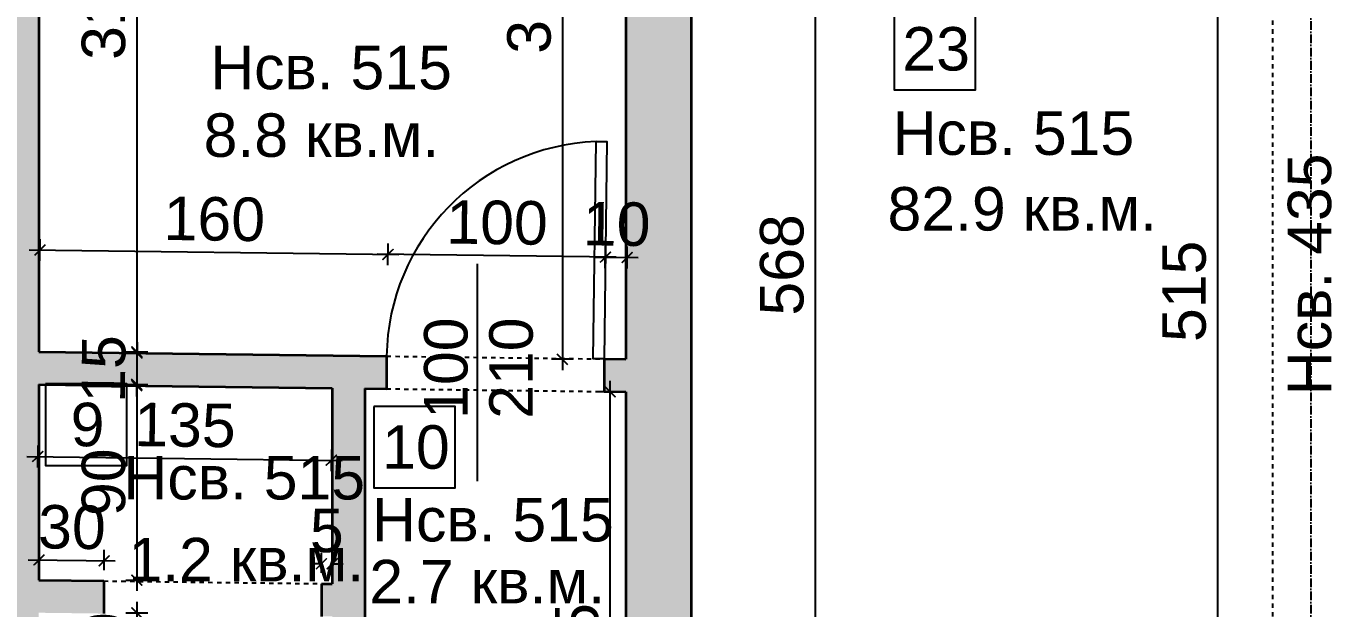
# Model space of a CAD drawing. Header units: inches. Extents: x -72385 to 39588, y -6525 to 66685.
# Drawn here: x -45946 to -45349, y 16566 to 16834 of the extents above; entities that cross this region are included whole.
import ezdxf

# ---------------------------------------------------------------- set-up
doc = ezdxf.new("R2010")
doc.units = ezdxf.units.IN
doc.header["$MEASUREMENT"] = 0
doc.linetypes.add('DashDot', pattern=[0.6, 0.4, -0.1, 0, -0.1])
doc.linetypes.add('Hidden', pattern=[0.4, 0.2, -0.2])
for name, color, linetype, lineweight in [('Врати', 251, 'Continuous', 25), ('Надписи Hсв', 252, 'Continuous', 25), ('Надписи врати', 252, 'Continuous', 25), ('Надписи коти вътрешни', 252, 'Continuous', 25), ('Надписи номера на пом.', 252, 'Continuous', 25), ('Надписи площ', 252, 'Continuous', 25), ('Оси', 252, 'DashDot', 25), ('Пунктир', 253, 'Hidden', 25), ('Разрезни линии', 7, 'Continuous', 35), ('Щрих стени', 254, 'Continuous', 25)]:
    doc.layers.add(name, color=color, linetype=linetype, lineweight=lineweight)
doc.styles.add('Arial Regular', font='arial.ttf')
doc.styles.get("Standard").update_dxf_attribs({"font": 'arial.ttf'})
doc.dimstyles.new('Annotative', dxfattribs={"dimscale": 0, "dimtxt": 20, "dimasz": 5, "dimexe": 5, "dimexo": 5, "dimgap": 5, "dimtad": 1, "dimdec": 0, "dimzin": 0, "dimdsep": 46, "dimtxsty": 'Standard', "dimblk": 'ARCHTICK', "dimcen": 5, "dimdle": 5, "dimadec": 0, "dimazin": 0, "dimtfac": 1, "dimtdec": 0, "dimtofl": 0, "dimtmove": 0, "dimatfit": 3, "dimldrblk": 'ARCHTICK', "dimfxl": 5, "dimfxlon": 1, "dimtolj": 1, "dimtzin": 0, "dimarcsym": 1})

# ---------------------------------------------------------------- blocks, each defined once
blk = doc.blocks.new('_ArchTick')
at = {"color": 0, "linetype": 'ByBlock', "const_width": 0.15}
blk.add_lwpolyline([(-0.5, -0.5), (0.5, 0.5)], dxfattribs=at)
blk = doc.blocks.new('*D4470')
at = {"layer": 'Defpoints', "color": 0, "ltscale": 50, "transparency": 16777216}
for p in [(-45939.84, 16998.8), (-45939.84, 16683.77), (-45894.72, 16683.77)]:
    blk.add_point(p, dxfattribs=at)
at = {"layer": 'Надписи коти вътрешни', "color": 0, "lineweight": -2, "ltscale": 50, "transparency": 16777216}
for p, q in [((-45894.72, 17003.8), (-45894.72, 16678.77)), ((-45899.72, 16998.8), (-45889.72, 16998.8)), ((-45899.72, 16683.77), (-45889.72, 16683.77))]:
    blk.add_line(p, q, dxfattribs=at)
at = {"layer": 'Надписи коти вътрешни', "color": 0, "lineweight": -2, "ltscale": 50, "transparency": 16777216, "xscale": 5, "yscale": 5, "zscale": 5}
for p, rotation in [((-45894.72, 16998.8), 90), ((-45894.72, 16683.77), 270)]:
    blk.add_blockref('_ArchTick', p, dxfattribs=dict(at, rotation=rotation))
at = {"layer": 'Надписи коти вътрешни', "color": 0, "ltscale": 50, "transparency": 16777216, "insert": (-45909.94, 16841.28), "char_height": 20, "attachment_point": 5, "rotation": 90}
blk.add_mtext('\\A1;315', dxfattribs=at)
blk = doc.blocks.new('*D812')
at = {"layer": 'Defpoints', "color": 0, "ltscale": 50, "transparency": 16777216}
for p in [(-45669.84, 17007.86), (-45699.05, 16680.33), (-45669.84, 16680.33)]:
    blk.add_point(p, dxfattribs=at)
at = {"layer": 'Надписи коти вътрешни', "color": 0, "lineweight": -2, "ltscale": 50, "transparency": 16777216}
for p, q in [((-45699.05, 17012.86), (-45699.05, 16675.33)), ((-45694.05, 17007.86), (-45704.05, 17007.86)), ((-45694.05, 16680.33), (-45704.05, 16680.33))]:
    blk.add_line(p, q, dxfattribs=at)
at = {"layer": 'Надписи коти вътрешни', "color": 0, "lineweight": -2, "ltscale": 50, "transparency": 16777216, "xscale": 5, "yscale": 5, "zscale": 5}
for p, rotation in [((-45699.05, 17007.86), 90), ((-45699.05, 16680.33), 270)]:
    blk.add_blockref('_ArchTick', p, dxfattribs=dict(at, rotation=rotation))
at = {"layer": 'Надписи коти вътрешни', "color": 0, "ltscale": 50, "transparency": 16777216, "insert": (-45714.27, 16844.1), "char_height": 20, "attachment_point": 5, "rotation": 90}
blk.add_mtext('\\A1;328', dxfattribs=at)
blk = doc.blocks.new('*D4471')
at = {"layer": 'Defpoints', "color": 0, "ltscale": 50, "transparency": 16777216}
for p in [(-45779.24, 16728.52), (-45939.84, 16683.77), (-45779.84, 16681.73)]:
    blk.add_point(p, dxfattribs=at)
at = {"layer": 'Надписи коти вътрешни', "color": 0, "lineweight": -2, "ltscale": 50, "transparency": 16777216}
for p, q in [((-45939.31, 16725.56), (-45939.18, 16735.56)), ((-45779.31, 16723.53), (-45779.18, 16733.52)), ((-45944.24, 16730.63), (-45774.24, 16728.46))]:
    blk.add_line(p, q, dxfattribs=at)
at = {"layer": 'Надписи коти вътрешни', "color": 0, "lineweight": -2, "ltscale": 50, "transparency": 16777216, "xscale": 5, "yscale": 5, "zscale": 5}
for p, rotation in [((-45939.24, 16730.56), 179.2706286525462), ((-45779.24, 16728.52), 359.2706286525461)]:
    blk.add_blockref('_ArchTick', p, dxfattribs=dict(at, rotation=rotation))
at = {"layer": 'Надписи коти вътрешни', "color": 0, "ltscale": 50, "transparency": 16777216, "insert": (-45859.05, 16744.75), "char_height": 20, "attachment_point": 5, "rotation": 359.27063}
blk.add_mtext('\\A1;160', dxfattribs=at)
blk = doc.blocks.new('*D813')
at = {"layer": 'Defpoints', "color": 0, "ltscale": 50, "transparency": 16777216}
for p in [(-45779.24, 16728.52), (-45779.84, 16681.73), (-45679.84, 16680.46)]:
    blk.add_point(p, dxfattribs=at)
at = {"layer": 'Надписи коти вътрешни', "color": 0, "lineweight": -2, "ltscale": 50, "transparency": 16777216}
for p, q in [((-45779.31, 16723.53), (-45779.18, 16733.52)), ((-45679.31, 16722.25), (-45679.18, 16732.25)), ((-45674.24, 16727.19), (-45784.24, 16728.59))]:
    blk.add_line(p, q, dxfattribs=at)
at = {"layer": 'Надписи коти вътрешни', "color": 0, "lineweight": -2, "ltscale": 50, "transparency": 16777216, "xscale": 5, "yscale": 5, "zscale": 5}
for p, rotation in [((-45779.24, 16728.52), 179.2706286522878), ((-45679.24, 16727.25), 359.2706286522878)]:
    blk.add_blockref('_ArchTick', p, dxfattribs=dict(at, rotation=rotation))
at = {"layer": 'Надписи коти вътрешни', "color": 0, "ltscale": 50, "transparency": 16777216, "insert": (-45729.05, 16743.1), "char_height": 20, "attachment_point": 5, "rotation": 359.27063}
blk.add_mtext('\\A1;100', dxfattribs=at)
blk = doc.blocks.new('*D814')
at = {"layer": 'Defpoints', "color": 0, "ltscale": 50, "transparency": 16777216}
for p in [(-45669.24, 16727.12), (-45679.84, 16680.46), (-45669.84, 16680.33)]:
    blk.add_point(p, dxfattribs=at)
at = {"layer": 'Надписи коти вътрешни', "color": 0, "lineweight": -2, "ltscale": 50, "transparency": 16777216}
for p, q in [((-45679.31, 16722.25), (-45679.18, 16732.25)), ((-45669.31, 16722.12), (-45669.18, 16732.12)), ((-45684.24, 16727.32), (-45664.24, 16727.06))]:
    blk.add_line(p, q, dxfattribs=at)
at = {"layer": 'Надписи коти вътрешни', "color": 0, "lineweight": -2, "ltscale": 50, "transparency": 16777216, "xscale": 5, "yscale": 5, "zscale": 5}
for p, rotation in [((-45679.24, 16727.25), 179.2706286551305), ((-45669.24, 16727.12), 359.2706286551305)]:
    blk.add_blockref('_ArchTick', p, dxfattribs=dict(at, rotation=rotation))
at = {"layer": 'Надписи коти вътрешни', "color": 0, "ltscale": 50, "transparency": 16777216, "insert": (-45674.05, 16742.4), "char_height": 20, "attachment_point": 5, "rotation": 359.27063}
blk.add_mtext('\\A1;10', dxfattribs=at)
blk = doc.blocks.new('*D815')
at = {"layer": 'Defpoints', "color": 0, "ltscale": 50, "transparency": 16777216}
for p in [(-45939.84, 16668.77), (-45939.84, 16578.76), (-45894.72, 16578.76)]:
    blk.add_point(p, dxfattribs=at)
at = {"layer": 'Надписи коти вътрешни', "color": 0, "lineweight": -2, "ltscale": 50, "transparency": 16777216}
for p, q in [((-45894.72, 16673.77), (-45894.72, 16573.76)), ((-45899.72, 16668.77), (-45889.72, 16668.77)), ((-45899.72, 16578.76), (-45889.72, 16578.76))]:
    blk.add_line(p, q, dxfattribs=at)
at = {"layer": 'Надписи коти вътрешни', "color": 0, "lineweight": -2, "ltscale": 50, "transparency": 16777216, "xscale": 5, "yscale": 5, "zscale": 5}
for p, rotation in [((-45894.72, 16668.77), 90), ((-45894.72, 16578.76), 270)]:
    blk.add_blockref('_ArchTick', p, dxfattribs=dict(at, rotation=rotation))
at = {"layer": 'Надписи коти вътрешни', "color": 0, "ltscale": 50, "transparency": 16777216, "insert": (-45909.93, 16623.77), "char_height": 20, "attachment_point": 5, "rotation": 90}
blk.add_mtext('\\A1;90', dxfattribs=at)
blk = doc.blocks.new('*D4472')
at = {"layer": 'Defpoints', "color": 0, "ltscale": 50, "transparency": 16777216}
for p in [(-45909.72, 16587.63), (-45939.84, 16578.76), (-45909.84, 16578.38)]:
    blk.add_point(p, dxfattribs=at)
at = {"layer": 'Надписи коти вътрешни', "color": 0, "lineweight": -2, "ltscale": 50, "transparency": 16777216}
for p, q in [((-45944.72, 16588.07), (-45904.72, 16587.56)), ((-45939.77, 16583.76), (-45939.66, 16593.01)), ((-45909.77, 16583.38), (-45909.66, 16592.63))]:
    blk.add_line(p, q, dxfattribs=at)
at = {"layer": 'Надписи коти вътрешни', "color": 0, "lineweight": -2, "ltscale": 50, "transparency": 16777216, "xscale": 5, "yscale": 5, "zscale": 5}
for p, rotation in [((-45939.72, 16588.01), 179.2706286525466), ((-45909.72, 16587.63), 359.2706286525466)]:
    blk.add_blockref('_ArchTick', p, dxfattribs=dict(at, rotation=rotation))
at = {"layer": 'Надписи коти вътрешни', "color": 0, "ltscale": 50, "transparency": 16777216, "insert": (-45924.53, 16603.04), "char_height": 20, "attachment_point": 5, "rotation": 359.27063}
blk.add_mtext('\\A1;30', dxfattribs=at)
blk = doc.blocks.new('*D816')
at = {"layer": 'Defpoints', "color": 0, "ltscale": 50, "transparency": 16777216}
for p in [(-45809.84, 16586.28), (-45809.84, 16577.11), (-45804.84, 16577.04)]:
    blk.add_point(p, dxfattribs=at)
at = {"layer": 'Надписи коти вътрешни', "color": 0, "lineweight": -2, "ltscale": 50, "transparency": 16777216}
for p, q in [((-45809.84, 16582.11), (-45809.84, 16591.28)), ((-45804.84, 16582.04), (-45804.84, 16591.28)), ((-45809.84, 16586.28), (-45814.84, 16586.28)), ((-45804.84, 16586.28), (-45799.84, 16586.28))]:
    blk.add_line(p, q, dxfattribs=at)
at = {"layer": 'Надписи коти вътрешни', "color": 0, "lineweight": -2, "ltscale": 50, "transparency": 16777216, "xscale": 5, "yscale": 5, "zscale": 5}
blk.add_blockref('_ArchTick', (-45809.84, 16586.28), dxfattribs=at)
at = {"layer": 'Надписи коти вътрешни', "color": 0, "lineweight": -2, "ltscale": 50, "transparency": 16777216, "xscale": 5, "yscale": 5, "zscale": 5, "rotation": 180}
blk.add_blockref('_ArchTick', (-45804.84, 16586.28), dxfattribs=at)
at = {"layer": 'Надписи коти вътрешни', "color": 0, "ltscale": 50, "transparency": 16777216, "insert": (-45807.34, 16601.45), "char_height": 20, "attachment_point": 5}
blk.add_mtext('\\A1;5', dxfattribs=at)
blk = doc.blocks.new('*D4475')
at = {"layer": 'Defpoints', "color": 0, "ltscale": 50, "transparency": 16777216}
for p in [(-45939.84, 16563.76), (-45939.84, 16463.75), (-45894.72, 16463.75)]:
    blk.add_point(p, dxfattribs=at)
at = {"layer": 'Надписи коти вътрешни', "color": 0, "lineweight": -2, "ltscale": 50, "transparency": 16777216}
for p, q in [((-45894.72, 16568.76), (-45894.72, 16458.75)), ((-45899.72, 16563.76), (-45889.72, 16563.76)), ((-45899.72, 16463.75), (-45889.72, 16463.75))]:
    blk.add_line(p, q, dxfattribs=at)
at = {"layer": 'Надписи коти вътрешни', "color": 0, "lineweight": -2, "ltscale": 50, "transparency": 16777216, "xscale": 5, "yscale": 5, "zscale": 5}
for p, rotation in [((-45894.72, 16563.76), 90), ((-45894.72, 16463.75), 270)]:
    blk.add_blockref('_ArchTick', p, dxfattribs=dict(at, rotation=rotation))
at = {"layer": 'Надписи коти вътрешни', "color": 0, "ltscale": 50, "transparency": 16777216, "insert": (-45909.93, 16540.62), "char_height": 20, "attachment_point": 5, "rotation": 90}
blk.add_mtext('\\A1;100', dxfattribs=at)
blk = doc.blocks.new('*D821')
at = {"layer": 'Defpoints', "color": 0, "ltscale": 50, "transparency": 16777216}
for p in [(-45939.84, 16668.77), (-45804.84, 16667.05), (-45805.26, 16633.89)]:
    blk.add_point(p, dxfattribs=at)
at = {"layer": 'Надписи коти вътрешни', "color": 0, "lineweight": -2, "ltscale": 50, "transparency": 16777216}
for p, q in [((-45945.26, 16635.67), (-45800.26, 16633.82)), ((-45940.2, 16640.61), (-45940.32, 16630.61)), ((-45805.2, 16638.89), (-45805.32, 16628.89))]:
    blk.add_line(p, q, dxfattribs=at)
at = {"layer": 'Надписи коти вътрешни', "color": 0, "lineweight": -2, "ltscale": 50, "transparency": 16777216, "xscale": 5, "yscale": 5, "zscale": 5}
for p, rotation in [((-45940.26, 16635.61), 179.2706286525417), ((-45805.26, 16633.89), 359.2706286525417)]:
    blk.add_blockref('_ArchTick', p, dxfattribs=dict(at, rotation=rotation))
at = {"layer": 'Надписи коти вътрешни', "color": 0, "ltscale": 50, "transparency": 16777216, "insert": (-45872.57, 16649.96), "char_height": 20, "attachment_point": 5, "rotation": 359.27063}
blk.add_mtext('\\A1;135', dxfattribs=at)
blk = doc.blocks.new('*D8226')
at = {"layer": 'Defpoints', "color": 0, "ltscale": 50, "transparency": 16777216}
for p in [(-45677.06, 16665.33), (-45669.84, 16665.33), (-45669.84, 16440.31)]:
    blk.add_point(p, dxfattribs=at)
at = {"layer": 'Надписи коти вътрешни', "color": 0, "lineweight": -2, "ltscale": 50, "transparency": 16777216}
for p, q in [((-45674.84, 16665.33), (-45682.06, 16665.33)), ((-45677.06, 16435.31), (-45677.06, 16670.33)), ((-45674.84, 16440.31), (-45682.06, 16440.31))]:
    blk.add_line(p, q, dxfattribs=at)
at = {"layer": 'Надписи коти вътрешни', "color": 0, "lineweight": -2, "ltscale": 50, "transparency": 16777216, "xscale": 5, "yscale": 5, "zscale": 5}
for p, rotation in [((-45677.06, 16665.33), 90), ((-45677.06, 16440.31), 270)]:
    blk.add_blockref('_ArchTick', p, dxfattribs=dict(at, rotation=rotation))
at = {"layer": 'Надписи коти вътрешни', "color": 0, "ltscale": 50, "transparency": 16777216, "insert": (-45692.27, 16544.89), "char_height": 20, "attachment_point": 5, "rotation": 90}
blk.add_mtext('\\A1;225', dxfattribs=at)
blk = doc.blocks.new('*D827')
at = {"layer": 'Defpoints', "color": 0, "ltscale": 50, "transparency": 16777216}
for p in [(-45639.84, 17007.48), (-45639.84, 16439.93), (-45582.82, 16439.93)]:
    blk.add_point(p, dxfattribs=at)
at = {"layer": 'Надписи коти вътрешни', "color": 0, "lineweight": -2, "ltscale": 50, "transparency": 16777216}
for p, q in [((-45582.82, 17012.48), (-45582.82, 16434.93)), ((-45587.82, 17007.48), (-45577.82, 17007.48)), ((-45587.82, 16439.93), (-45577.82, 16439.93))]:
    blk.add_line(p, q, dxfattribs=at)
at = {"layer": 'Надписи коти вътрешни', "color": 0, "lineweight": -2, "ltscale": 50, "transparency": 16777216, "xscale": 5, "yscale": 5, "zscale": 5}
for p, rotation in [((-45582.82, 17007.48), 90), ((-45582.82, 16439.93), 270)]:
    blk.add_blockref('_ArchTick', p, dxfattribs=dict(at, rotation=rotation))
at = {"layer": 'Надписи коти вътрешни', "color": 0, "ltscale": 50, "transparency": 16777216, "insert": (-45598.03, 16723.7), "char_height": 20, "attachment_point": 5, "rotation": 90}
blk.add_mtext('\\A1;568', dxfattribs=at)
blk = doc.blocks.new('*D828')
at = {"layer": 'Defpoints', "color": 0, "ltscale": 50, "transparency": 16777216}
for p in [(-45372.34, 16969.07), (-45397.85, 16454.03), (-45372.34, 16454.03)]:
    blk.add_point(p, dxfattribs=at)
at = {"layer": 'Надписи коти вътрешни', "color": 0, "lineweight": -2, "ltscale": 50, "transparency": 16777216}
for p, q in [((-45397.85, 16974.07), (-45397.85, 16449.03)), ((-45392.85, 16969.07), (-45402.85, 16969.07)), ((-45392.85, 16454.03), (-45402.85, 16454.03))]:
    blk.add_line(p, q, dxfattribs=at)
at = {"layer": 'Надписи коти вътрешни', "color": 0, "lineweight": -2, "ltscale": 50, "transparency": 16777216, "xscale": 5, "yscale": 5, "zscale": 5}
for p, rotation in [((-45397.85, 16969.07), 90), ((-45397.85, 16454.03), 270)]:
    blk.add_blockref('_ArchTick', p, dxfattribs=dict(at, rotation=rotation))
at = {"layer": 'Надписи коти вътрешни', "color": 0, "ltscale": 50, "transparency": 16777216, "insert": (-45413.06, 16711.55), "char_height": 20, "attachment_point": 5, "rotation": 90}
blk.add_mtext('\\A1;515', dxfattribs=at)
blk = doc.blocks.new('*D8096')
at = {"layer": 'Defpoints', "color": 0, "ltscale": 10, "transparency": 16777216}
for p in [(-45906.03, 16683.34), (-45906.22, 16668.34), (-45894.79, 16668.2)]:
    blk.add_point(p, dxfattribs=at)
at = {"layer": 'Надписи коти вътрешни', "color": 0, "lineweight": -2, "ltscale": 10, "transparency": 16777216}
for p, q in [((-45899.6, 16683.26), (-45889.6, 16683.13)), ((-45894.54, 16688.19), (-45894.85, 16663.2)), ((-45899.79, 16668.26), (-45889.79, 16668.13))]:
    blk.add_line(p, q, dxfattribs=at)
at = {"layer": 'Надписи коти вътрешни', "color": 0, "lineweight": -2, "ltscale": 10, "transparency": 16777216, "xscale": 5, "yscale": 5, "zscale": 5}
for p, rotation in [((-45894.6, 16683.19), 89.27062865252127), ((-45894.79, 16668.2), 269.2706286525213)]:
    blk.add_blockref('_ArchTick', p, dxfattribs=dict(at, rotation=rotation))
at = {"layer": 'Надписи коти вътрешни', "color": 0, "ltscale": 10, "transparency": 16777216, "insert": (-45909.91, 16675.89), "char_height": 20, "attachment_point": 5, "rotation": 89.27063}
blk.add_mtext('\\A1;15', dxfattribs=at)

msp = doc.modelspace()

# ---------------------------------------------------------------- hatches: boundary and pattern name
at = {"layer": 'Щрих стени', "ltscale": 10}
h = msp.add_hatch(color=256, dxfattribs=at)
h.dxf.hatch_style = 1
h.paths.add_polyline_path([(-47139.84, 16991.57), (-47137.34, 16991.54), (-47137.34, 17061.54), (-47202.34, 17062.37), (-47202.34, 16224.8), (-47139.84, 16224.01), (-47139.84, 16429.03), (-47039.84, 16427.75), (-47039.84, 16457.75), (-47139.84, 16459.03)])
h.paths.add_polyline_path([(-46749.84, 16454.06), (-46839.84, 16455.21), (-46839.84, 17022.75), (-46837.34, 17022.72), (-46837.34, 17057.73), (-46872.34, 17058.17), (-46872.34, 17023.17), (-46869.84, 17023.14), (-46869.84, 16455.59), (-46939.84, 16456.48), (-46939.84, 16426.48), (-46749.84, 16424.06)])
h.paths.add_polyline_path([(-46539.84, 17006.43), (-46537.34, 17006.4), (-46537.34, 17073.91), (-46572.34, 17074.35), (-46572.34, 17006.85), (-46569.84, 17006.82), (-46569.84, 16471.77), (-46589.84, 16472.03), (-46589.84, 16452.03), (-46649.84, 16452.79), (-46649.84, 16422.79), (-46539.84, 16421.39)])
h.paths.add_polyline_path([(-46129.84, 16841.2), (-46379.84, 16844.38), (-46379.84, 16419.35), (-46339.84, 16418.84), (-46339.84, 16448.84), (-46349.84, 16448.97), (-46349.84, 16814), (-46159.84, 16811.58), (-46159.84, 16446.55), (-46179.84, 16446.81), (-46179.84, 16416.8), (-46129.84, 16416.17)])
h.paths.add_polyline_path([(-46349.84, 17071.52), (-46379.84, 17071.9), (-46379.84, 17004.4), (-46349.84, 17004.02)])
h.paths.add_polyline_path([(-46129.84, 17068.72), (-46159.84, 17069.1), (-46159.84, 17001.6), (-46129.84, 17001.21)])
h.paths.add_polyline_path([(-45939.84, 16998.8), (-45937.34, 16998.76), (-45937.34, 17066.27), (-45972.34, 17066.72), (-45972.34, 16999.21), (-45969.84, 16999.18), (-45969.84, 16414.13), (-45909.84, 16413.37), (-45909.84, 16443.37), (-45919.84, 16443.5), (-45919.84, 16463.5), (-45939.84, 16463.75), (-45939.84, 16563.76), (-45909.84, 16563.38), (-45909.84, 16578.38), (-45939.84, 16578.76), (-45939.84, 16668.77), (-45804.84, 16667.05), (-45804.84, 16577.04), (-45809.84, 16577.11), (-45809.84, 16562.11), (-45804.84, 16562.04), (-45804.84, 16442.03), (-45809.84, 16442.1), (-45809.84, 16412.09), (-45779.84, 16411.71), (-45779.84, 16441.71), (-45789.84, 16441.84), (-45789.84, 16666.86), (-45779.84, 16666.73), (-45779.84, 16681.73), (-45939.84, 16683.77)])
h.paths.add_polyline_path([(-45549.84, 16438.79), (-45639.84, 16439.93), (-45639.84, 17007.48), (-45637.34, 17007.45), (-45637.34, 17042.45), (-45672.34, 17042.89), (-45672.34, 17007.89), (-45669.84, 17007.86), (-45669.84, 16680.33), (-45679.84, 16680.46), (-45679.84, 16665.46), (-45669.84, 16665.33), (-45669.84, 16440.31), (-45679.84, 16440.44), (-45679.84, 16410.44), (-45549.84, 16408.78)])
h.paths.add_polyline_path([(-45337.34, 17038.63), (-45372.34, 17039.08), (-45372.34, 16969.07), (-45337.34, 16968.62)])
h.paths.add_polyline_path([(-45339.84, 15798.56), (-45319.84, 15798.31), (-45319.84, 15828.31), (-45339.84, 15828.56), (-45339.84, 16186.09), (-45239.84, 16184.82), (-45239.84, 16214.82), (-45339.84, 16216.09), (-45339.84, 16231.1), (-45369.84, 16231.48), (-45369.84, 15846.45), (-45389.84, 15846.7), (-45389.84, 15836.7), (-45449.84, 15837.46), (-45449.84, 15807.46), (-45369.84, 15806.44), (-45369.84, 15736.44), (-45429.84, 15737.2), (-45429.84, 15607.19), (-45369.84, 15606.43), (-45369.84, 15273.9), (-45372.34, 15273.93), (-45372.34, 15203.93), (-45337.34, 15203.48), (-45337.34, 15273.49), (-45339.84, 15273.52)])
h.paths.add_polyline_path([(-45549.84, 15838.74), (-46049.84, 15845.1), (-46049.84, 15815.1), (-45972.34, 15814.11), (-45972.34, 15784.11), (-45937.34, 15783.67), (-45937.34, 15813.67), (-45669.84, 15810.26), (-45669.84, 15272.72), (-45672.34, 15272.75), (-45672.34, 15207.75), (-45637.34, 15207.3), (-45637.34, 15272.31), (-45639.84, 15272.34), (-45639.84, 15809.88), (-45549.84, 15808.74)])
h.paths.add_polyline_path([(-46149.84, 15846.38), (-46649.84, 15852.74), (-46649.84, 15822.74), (-46597.34, 15822.07), (-46597.34, 15792.07), (-46537.34, 15791.3), (-46537.34, 15821.31), (-46149.84, 15816.37)])
h.paths.add_polyline_path([(-46749.84, 15854.01), (-46949.84, 15856.56), (-46949.84, 15826.56), (-46869.84, 15825.54), (-46869.84, 15288), (-46872.34, 15288.03), (-46872.34, 15223.02), (-46837.34, 15222.58), (-46837.34, 15287.58), (-46839.84, 15287.61), (-46839.84, 15825.16), (-46749.84, 15824.01)])
h.paths.add_polyline_path([(-47049.84, 15857.83), (-47119.84, 15858.72), (-47119.84, 15868.73), (-47139.84, 15868.98), (-47139.84, 16064), (-47202.34, 16064.79), (-47202.34, 15849.77), (-47212.34, 15849.9), (-47212.34, 15829.9), (-47202.34, 15829.77), (-47202.34, 15227.22), (-47137.34, 15226.4), (-47137.34, 15296.4), (-47139.84, 15296.43), (-47139.84, 15828.98), (-47049.84, 15827.83)])
h.paths.add_polyline_path([(-46537.34, 15283.76), (-46572.34, 15284.21), (-46572.34, 15219.2), (-46537.34, 15218.76)])
h.paths.add_polyline_path([(-46237.34, 15299.95), (-46272.34, 15300.39), (-46272.34, 15215.38), (-46237.34, 15214.94)])
h.paths.add_polyline_path([(-45937.34, 15276.12), (-45972.34, 15276.57), (-45972.34, 15211.56), (-45937.34, 15211.12)], flags=17)

# ---------------------------------------------------------------- linework, layer by layer
at = {"layer": 'Врати', "ltscale": 50}
msp.add_lwpolyline([(-45679.84, 16680.46), (-45684.84, 16680.52), (-45683.56, 16780.52), (-45678.56, 16780.45)], close=True, dxfattribs=at)
msp.add_arc((-45679.84, 16680.46), 100, 92.13661, 179.27063, dxfattribs=at)
at = {"layer": 'Надписи врати', "ltscale": 50}
msp.add_line((-45738.13, 16624.26), (-45738.13, 16724.26), dxfattribs=at)
at = {"layer": 'Надписи номера на пом.', "ltscale": 50}
for points in [[(-45546.52, 16841.76), (-45546.52, 16804.26), (-45509.02, 16804.26), (-45509.02, 16841.76)], [(-45936.75, 16669), (-45936.75, 16631.5), (-45899.25, 16631.5), (-45899.25, 16669)], [(-45785.76, 16658.67), (-45785.76, 16621.17), (-45748.26, 16621.17), (-45748.26, 16658.67)]]:
    msp.add_lwpolyline(points, close=True, dxfattribs=at)
at = {"layer": 'Оси', "ltscale": 10}
msp.add_line((-45354.84, 17421.38), (-45354.84, 14821.17), dxfattribs=at)
at = {"layer": 'Пунктир', "ltscale": 10}
for p, q in [((-45372.34, 16454.03), (-45372.34, 16969.07)), ((-45779.84, 16681.73), (-45679.84, 16680.46)), ((-45779.84, 16666.73), (-45679.84, 16665.46)), ((-45909.84, 16578.38), (-45809.84, 16577.11))]:
    msp.add_line(p, q, dxfattribs=at)
at = {"layer": 'Разрезни линии', "ltscale": 50}
for p, q in [((-45669.84, 17007.86), (-45669.84, 16680.33)), ((-45639.84, 17007.48), (-45639.84, 16439.93)), ((-45939.84, 16998.8), (-45939.84, 16683.77)), ((-45939.84, 16683.77), (-45779.84, 16681.73)), ((-45779.84, 16681.73), (-45779.84, 16666.73)), ((-45679.84, 16680.46), (-45669.84, 16680.33)), ((-45679.84, 16680.46), (-45679.84, 16665.46)), ((-45939.84, 16668.77), (-45804.84, 16667.05)), ((-45939.84, 16668.77), (-45939.84, 16578.76)), ((-45804.84, 16667.05), (-45804.84, 16577.04)), ((-45789.84, 16666.86), (-45779.84, 16666.73)), ((-45789.84, 16666.86), (-45789.84, 16441.84)), ((-45679.84, 16665.46), (-45669.84, 16665.33)), ((-45669.84, 16665.33), (-45669.84, 16440.31)), ((-45939.84, 16578.76), (-45909.84, 16578.38)), ((-45909.84, 16578.38), (-45909.84, 16563.38)), ((-45809.84, 16577.11), (-45804.84, 16577.04)), ((-45809.84, 16577.11), (-45809.84, 16562.11))]:
    msp.add_line(p, q, dxfattribs=at)

# ---------------------------------------------------------------- texts
at = {"layer": 'Надписи Hсв', "ltscale": 100, "char_height": 20, "width": 180.4891, "attachment_point": 1, "style": 'Arial Regular'}
for insert in [(-45860.95, 16824.46), (-45547.19, 16794.29), (-45900.86, 16635.84), (-45786.51, 16616.54)]:
    msp.add_mtext('\\pxt8;Hсв. 515', dxfattribs=dict(at, insert=insert))
at = {"layer": 'Надписи Hсв', "ltscale": 100, "insert": (-45365.51, 16663.81), "char_height": 20, "width": 180.4891, "attachment_point": 1, "rotation": 90, "style": 'Arial Regular'}
msp.add_mtext('\\pxt8;Hсв. 435', dxfattribs=at)
at = {"layer": 'Надписи врати', "ltscale": 100, "char_height": 20, "width": 180.4891, "attachment_point": 1, "rotation": 90, "style": 'Arial Regular'}
for s, insert in [('100', (-45762.65, 16652.92)), ('210', (-45732.65, 16652.92))]:
    msp.add_mtext(s, dxfattribs=dict(at, insert=insert))
at = {"layer": 'Надписи номера на пом.', "ltscale": 100, "char_height": 20, "width": 180.4891, "attachment_point": 1, "style": 'Arial Regular'}
for s, insert in [('\\pxqc;23', (-45617.38, 16833.08)), ('\\pxqc;9', (-46007.61, 16660.32)), ('\\pxqc;10', (-45856.62, 16649.98))]:
    msp.add_mtext(s, dxfattribs=dict(at, insert=insert))
at = {"layer": 'Надписи площ', "ltscale": 100, "char_height": 20, "width": 180.4891, "attachment_point": 1, "style": 'Arial Regular'}
for s, insert in [('8.8 кв.м.', (-45864.01, 16793.39)), ('82.9 кв.м.', (-45549.54, 16759.5)), ('1.2 кв.м.', (-45898.58, 16598.2)), ('2.7 кв.м.', (-45787.8, 16588.09))]:
    msp.add_mtext(s, dxfattribs=dict(at, insert=insert))

# ---------------------------------------------------------------- dimensions: what is measured, and where the dimension line sits
at = {"layer": 'Надписи коти вътрешни', "ltscale": 50}
for base, p1, p2, picture, middle in [((-45699.05, 16680.33), (-45669.84, 17007.86), (-45669.84, 16680.33), '*D812', (-45714.27, 16844.1)), ((-45582.82, 16439.93), (-45639.84, 17007.48), (-45639.84, 16439.93), '*D827', (-45598.03, 16723.7)), ((-45894.72, 16683.77), (-45939.84, 16998.8), (-45939.84, 16683.77), '*D4470', (-45909.94, 16841.28)), ((-45397.85, 16454.03), (-45372.34, 16969.07), (-45372.34, 16454.03), '*D828', (-45413.06, 16711.55))]:
    dim = msp.add_linear_dim(base=base, p1=p1, p2=p2, angle=90, dimstyle='Annotative', override={"dimscale": 0, "dimtix": 0, "dimtofl": 0, "dimtmove": 0, "dimatfit": 3}, dxfattribs=at)
    dim.commit()
    dim.dimension.update_dxf_attribs({"geometry": picture, "text_midpoint": middle})
for p1, p2, distance, picture, middle in [((-45939.84, 16683.77), (-45779.84, 16681.73), 46.79, '*D4471', (-45859.05, 16744.75)), ((-45679.84, 16680.46), (-45779.84, 16681.73), -46.79, '*D813', (-45729.05, 16743.1)), ((-45939.84, 16668.77), (-45939.84, 16578.76), 45.12, '*D815', (-45909.93, 16623.77)), ((-45939.84, 16668.77), (-45804.84, 16667.05), -33.17, '*D821', (-45872.57, 16649.96))]:
    dim = msp.add_aligned_dim(p1=p1, p2=p2, distance=distance, dimstyle='Annotative', override={"dimscale": 0, "dimtix": 0, "dimtofl": 0, "dimtmove": 0, "dimatfit": 3}, dxfattribs=at)
    dim.commit()
    dim.dimension.update_dxf_attribs({"geometry": picture, "text_midpoint": middle})
for base, p1, p2, angle, picture, middle, dimtype in [((-45669.24, 16727.12), (-45679.84, 16680.46), (-45669.84, 16680.33), 359.27063, '*D814', (-45674.24, 16727.19), 129), ((-45677.06, 16665.33), (-45669.84, 16440.31), (-45669.84, 16665.33), 90, '*D8226', (-45677.06, 16544.89), 128), ((-45909.72, 16587.63), (-45939.84, 16578.76), (-45909.84, 16578.38), 359.27063, '*D4472', (-45924.72, 16587.82), 129), ((-45894.72, 16463.75), (-45939.84, 16563.76), (-45939.84, 16463.75), 90, '*D4475', (-45894.72, 16540.62), 128)]:
    dim = msp.add_linear_dim(base=base, p1=p1, p2=p2, angle=angle, dimstyle='Annotative', override={"dimscale": 0, "dimtix": 0, "dimtofl": 0, "dimtmove": 0, "dimatfit": 3}, dxfattribs=at)
    dim.commit()
    dim.dimension.update_dxf_attribs({"geometry": picture, "text_midpoint": middle, "dimtype": dimtype})
at = {"layer": 'Надписи коти вътрешни', "ltscale": 10}
dim = msp.add_linear_dim(base=(-45894.79, 16668.2), p1=(-45906.03, 16683.34), p2=(-45906.22, 16668.34), angle=269.27063, dimstyle='Annotative', override={"dimscale": 0, "dimtix": 0, "dimtofl": 0, "dimtmove": 0, "dimatfit": 3}, dxfattribs=at)
dim.commit()
dim.dimension.update_dxf_attribs({"geometry": '*D8096', "text_midpoint": (-45894.7, 16675.7), "dimtype": 129})
at = {"layer": 'Надписи коти вътрешни', "ltscale": 50}
dim = msp.add_linear_dim(base=(-45809.84, 16586.28), p1=(-45804.84, 16577.04), p2=(-45809.84, 16577.11), dimstyle='Annotative', override={"dimscale": 0, "dimtix": 0, "dimtofl": 0, "dimtmove": 0, "dimatfit": 3}, dxfattribs=at)
dim.commit()
dim.dimension.update_dxf_attribs({"geometry": '*D816', "text_midpoint": (-45807.34, 16586.28), "dimtype": 128})

doc.saveas('drawing.dxf')
